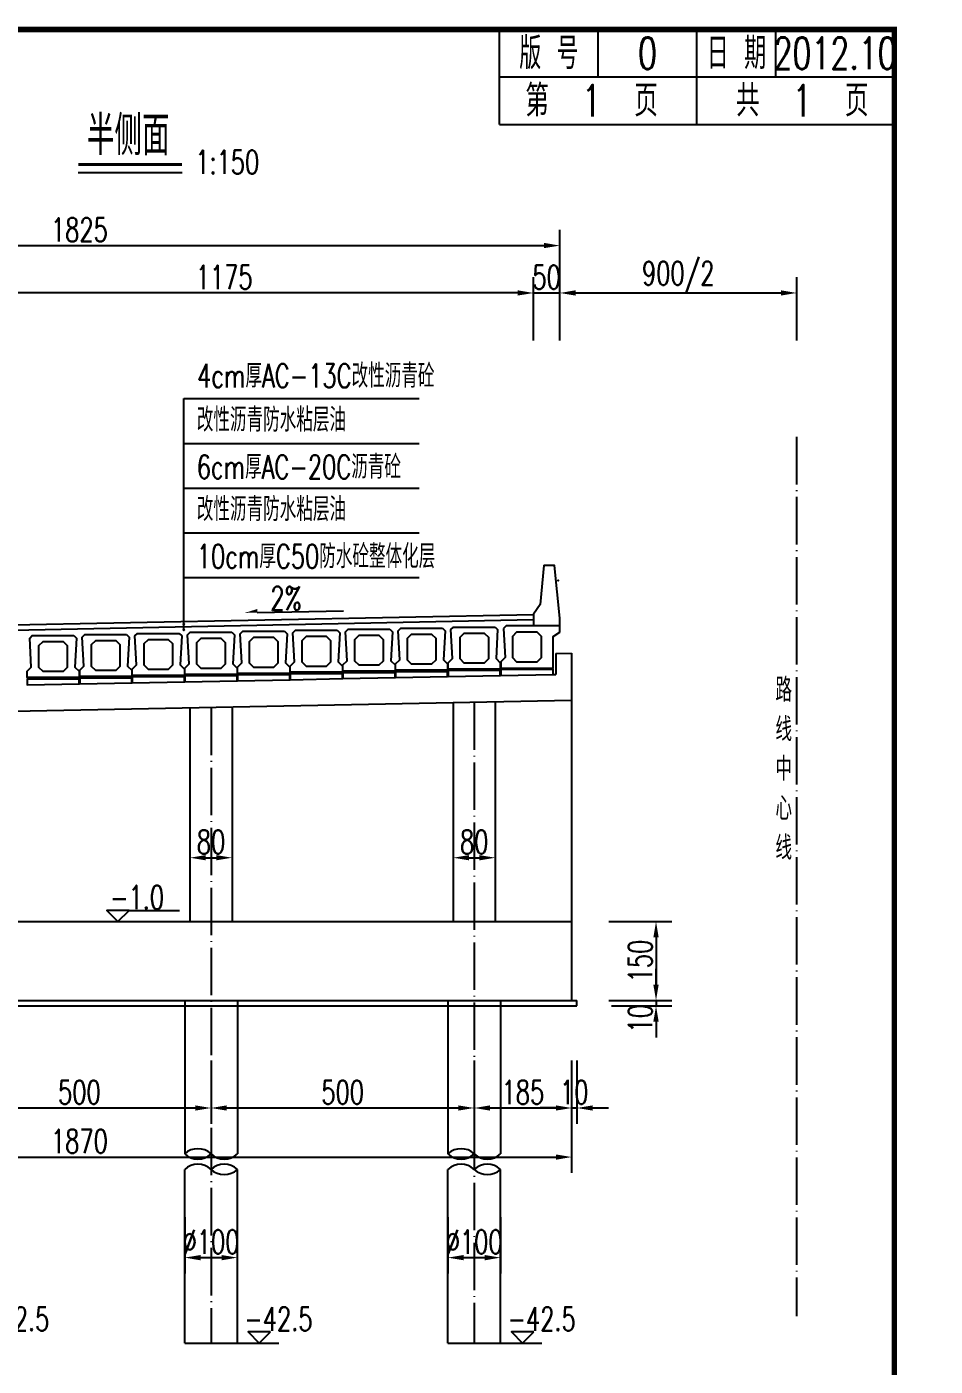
# Model space of a CAD drawing. Header units: millimetres. Extents: x -51 to 12129, y -1309 to -715.
# Drawn here: x 249.5 to 364.5, y -1190.9 to -1021.3 of the extents above; entities that cross this region are included whole.
import ezdxf
from ezdxf.enums import TextEntityAlignment as Align

# ---------------------------------------------------------------- set-up
doc = ezdxf.new("R2010")
doc.units = ezdxf.units.MM
doc.header["$LTSCALE"] = 0.25
doc.linetypes.add('ACAD_ISO04W100', pattern=[30, 24, -3, 0, -3])
for name, color, linetype in [('YOLLOW', 7, 'Continuous'), ('中心线', 3, 'ACAD_ISO04W100'), ('尺寸标注', 2, 'Continuous'), ('文字', 7, 'Continuous'), ('标注', 4, 'Continuous'), ('次轮廓线', 7, 'Continuous'), ('轮廓线', 1, 'Continuous')]:
    doc.layers.add(name, color=color, linetype=linetype)
doc.styles.get("Standard").update_dxf_attribs({"font": 'simplex1.shx', "width": 0.7, "bigfont": 'hztxt.shx'})
doc.dimstyles.new('比例1：150', dxfattribs={"dimtxt": 3, "dimasz": 2, "dimexe": 2, "dimexo": 1, "dimgap": 0.5, "dimtad": 1, "dimlfac": 15, "dimzin": 13, "dimdsep": 46, "dimtxsty": 'Standard', "dimcen": -0.09, "dimclrd": 256, "dimclre": 256, "dimclrt": 7, "dimaunit": 1, "dimadec": 0, "dimazin": 2, "dimtfac": 0.0005, "dimtix": 1, "dimtmove": 2, "dimatfit": 3, "dimfxl": 0, "dimtolj": 1, "dimtzin": 13, "dimarcsym": 0})
doc.dimstyles.new('比例1：200', dxfattribs={"dimtxt": 3, "dimasz": 2, "dimexe": 2, "dimexo": 1, "dimgap": 0.5, "dimtad": 1, "dimlfac": 20, "dimzin": 13, "dimdsep": 46, "dimtxsty": 'Standard', "dimcen": -0.09, "dimclrd": 256, "dimclre": 256, "dimclrt": 7, "dimaunit": 1, "dimadec": 0, "dimazin": 2, "dimtfac": 0.0005, "dimtix": 1, "dimtmove": 2, "dimatfit": 3, "dimfxl": 0, "dimtolj": 1, "dimtzin": 13, "dimarcsym": 0})

# ---------------------------------------------------------------- blocks, each defined once
blk = doc.blocks.new('*D1227')
at = {"layer": 'Defpoints', "color": 0}
for p in [(321.84, -1134.57), (321.84, -1144.57), (329.15, -1144.57)]:
    blk.add_point(p, dxfattribs=at)
at = {"layer": '标注', "lineweight": -2}
for p, q in [((323.15, -1134.57), (331.15, -1134.57)), ((329.15, -1136.57), (329.15, -1142.57)), ((323.15, -1144.57), (331.15, -1144.57))]:
    blk.add_line(p, q, dxfattribs=at)
at = {"layer": '标注'}
for points in [[(328.81, -1136.57), (329.48, -1136.57), (329.15, -1134.57)], [(328.81, -1142.57), (329.48, -1142.57), (329.15, -1144.57)]]:
    blk.add_solid(points, dxfattribs=at)
at = {"layer": '标注', "color": 7, "insert": (327.15, -1139.57), "char_height": 3, "attachment_point": 5, "rotation": 90}
blk.add_mtext('\\A1;150', dxfattribs=at)
blk = doc.blocks.new('*D1228')
at = {"layer": 'Defpoints', "color": 0}
for p in [(322.51, -1144.57), (322.51, -1145.23), (329.15, -1145.23)]:
    blk.add_point(p, dxfattribs=at)
at = {"layer": '标注', "lineweight": -2}
for p, q in [((329.15, -1142.57), (329.15, -1140.57)), ((323.51, -1144.57), (331.15, -1144.57)), ((323.51, -1145.23), (331.15, -1145.23)), ((329.15, -1144.57), (329.15, -1145.23)), ((329.15, -1147.23), (329.15, -1149.23))]:
    blk.add_line(p, q, dxfattribs=at)
at = {"layer": '标注'}
for points in [[(328.81, -1142.57), (329.48, -1142.57), (329.15, -1144.57)], [(328.81, -1147.23), (329.48, -1147.23), (329.15, -1145.23)]]:
    blk.add_solid(points, dxfattribs=at)
at = {"layer": '标注', "color": 7, "insert": (327.15, -1146.83), "char_height": 3, "attachment_point": 5, "rotation": 90}
blk.add_mtext('\\A1;10', dxfattribs=at)
blk = doc.blocks.new('*D1229')
at = {"layer": 'Defpoints', "color": 0}
for p in [(316.96, -1049), (316.96, -1070.81), (195.29, -1071.66)]:
    blk.add_point(p, dxfattribs=at)
at = {"layer": '标注', "lineweight": -2}
for p, q in [((195.29, -1055), (195.29, -1047)), ((316.96, -1055), (316.96, -1047)), ((197.29, -1049), (314.96, -1049))]:
    blk.add_line(p, q, dxfattribs=at)
at = {"layer": '标注'}
for points in [[(197.29, -1048.66), (197.29, -1049.33), (195.29, -1049)], [(314.96, -1048.66), (314.96, -1049.33), (316.96, -1049)]]:
    blk.add_solid(points, dxfattribs=at)
at = {"layer": '标注', "color": 7, "insert": (256.12, -1047), "char_height": 3, "attachment_point": 5}
blk.add_mtext('\\A1;1825', dxfattribs=at)
blk = doc.blocks.new('*D1233')
at = {"layer": 'Defpoints', "color": 0}
for p in [(235.29, -1055), (235.29, -1071.03), (313.62, -1071.03)]:
    blk.add_point(p, dxfattribs=at)
at = {"layer": '标注', "lineweight": -2}
for p, q in [((235.29, -1061), (235.29, -1053)), ((313.62, -1061), (313.62, -1053)), ((311.62, -1055), (237.29, -1055))]:
    blk.add_line(p, q, dxfattribs=at)
at = {"layer": '标注'}
for points in [[(237.29, -1054.66), (237.29, -1055.33), (235.29, -1055)], [(311.62, -1054.66), (311.62, -1055.33), (313.62, -1055)]]:
    blk.add_solid(points, dxfattribs=at)
at = {"layer": '标注', "color": 7, "insert": (274.46, -1053), "char_height": 3, "attachment_point": 5}
blk.add_mtext('\\A1;1175', dxfattribs=at)
blk = doc.blocks.new('*D1234')
at = {"layer": 'Defpoints', "color": 0}
for p in [(316.96, -1055), (313.62, -1070.27), (316.96, -1070.31)]:
    blk.add_point(p, dxfattribs=at)
at = {"layer": '标注', "lineweight": -2}
for p, q in [((313.62, -1061), (313.62, -1053)), ((316.96, -1061), (316.96, -1053)), ((311.62, -1055), (309.62, -1055)), ((313.62, -1055), (316.96, -1055)), ((318.96, -1055), (320.96, -1055))]:
    blk.add_line(p, q, dxfattribs=at)
at = {"layer": '标注'}
for points in [[(311.62, -1054.66), (311.62, -1055.33), (313.62, -1055)], [(318.96, -1054.66), (318.96, -1055.33), (316.96, -1055)]]:
    blk.add_solid(points, dxfattribs=at)
at = {"layer": '标注', "color": 7, "insert": (315.29, -1053), "char_height": 3, "attachment_point": 5}
blk.add_mtext('\\A1;50', dxfattribs=at)
blk = doc.blocks.new('*D1235')
at = {"layer": 'Defpoints', "color": 0}
for p in [(346.96, -1055), (316.96, -1070.81), (346.96, -1070.81)]:
    blk.add_point(p, dxfattribs=at)
at = {"layer": '标注', "lineweight": -2}
for p, q in [((316.96, -1061), (316.96, -1053)), ((346.96, -1061), (346.96, -1053)), ((318.96, -1055), (344.96, -1055))]:
    blk.add_line(p, q, dxfattribs=at)
at = {"layer": '标注'}
for points in [[(318.96, -1054.66), (318.96, -1055.33), (316.96, -1055)], [(344.96, -1054.66), (344.96, -1055.33), (346.96, -1055)]]:
    blk.add_solid(points, dxfattribs=at)
at = {"layer": '标注', "color": 7, "insert": (331.96, -1053), "char_height": 3, "attachment_point": 5}
blk.add_mtext('\\A1;900/2', dxfattribs=at)
blk = doc.blocks.new('*D1238')
at = {"layer": 'Defpoints', "color": 0}
for p in [(269.46, -1170.99), (276.12, -1170.99), (276.12, -1177.11)]:
    blk.add_point(p, dxfattribs=at)
at = {"layer": '标注', "lineweight": -2}
for p, q in [((269.46, -1171.99), (269.46, -1179.11)), ((276.12, -1171.99), (276.12, -1179.11)), ((271.46, -1177.11), (274.12, -1177.11))]:
    blk.add_line(p, q, dxfattribs=at)
at = {"layer": '标注'}
for points in [[(271.46, -1176.78), (271.46, -1177.45), (269.46, -1177.11)], [(274.12, -1176.78), (274.12, -1177.45), (276.12, -1177.11)]]:
    blk.add_solid(points, dxfattribs=at)
at = {"layer": '标注', "color": 7, "insert": (272.79, -1175.11), "char_height": 3, "attachment_point": 5}
blk.add_mtext('\\A1;%%C100', dxfattribs=at)
blk = doc.blocks.new('*D1239')
at = {"layer": 'Defpoints', "color": 0}
for p in [(302.79, -1170.99), (309.46, -1170.99), (309.46, -1177.11)]:
    blk.add_point(p, dxfattribs=at)
at = {"layer": '标注', "lineweight": -2}
for p, q in [((302.79, -1171.99), (302.79, -1179.11)), ((309.46, -1171.99), (309.46, -1179.11)), ((304.79, -1177.11), (307.46, -1177.11))]:
    blk.add_line(p, q, dxfattribs=at)
at = {"layer": '标注'}
for points in [[(304.79, -1176.78), (304.79, -1177.45), (302.79, -1177.11)], [(307.46, -1176.78), (307.46, -1177.45), (309.46, -1177.11)]]:
    blk.add_solid(points, dxfattribs=at)
at = {"layer": '标注', "color": 7, "insert": (306.12, -1175.11), "char_height": 3, "attachment_point": 5}
blk.add_mtext('\\A1;%%C100', dxfattribs=at)
blk = doc.blocks.new('*D1241')
at = {"layer": 'Defpoints', "color": 0}
for p in [(193.79, -1144.57), (318.46, -1144.57), (318.46, -1164.38)]:
    blk.add_point(p, dxfattribs=at)
at = {"layer": '标注', "lineweight": -2}
for p, q in [((193.79, -1158.38), (193.79, -1166.38)), ((318.46, -1158.38), (318.46, -1166.38)), ((195.79, -1164.38), (316.46, -1164.38))]:
    blk.add_line(p, q, dxfattribs=at)
at = {"layer": '标注'}
for points in [[(195.79, -1164.05), (195.79, -1164.72), (193.79, -1164.38)], [(316.46, -1164.05), (316.46, -1164.72), (318.46, -1164.38)]]:
    blk.add_solid(points, dxfattribs=at)
at = {"layer": '标注', "color": 7, "insert": (256.12, -1162.38), "char_height": 3, "attachment_point": 5}
blk.add_mtext('\\A1;1870', dxfattribs=at)
blk = doc.blocks.new('*D1264')
at = {"layer": 'Defpoints', "color": 0}
for p in [(239.46, -1145.23), (272.79, -1145.23), (272.79, -1158.17)]:
    blk.add_point(p, dxfattribs=at)
at = {"layer": '标注', "lineweight": -2}
for p, q in [((239.46, -1152.17), (239.46, -1160.17)), ((272.79, -1152.17), (272.79, -1160.17)), ((241.46, -1158.17), (270.79, -1158.17))]:
    blk.add_line(p, q, dxfattribs=at)
at = {"layer": '标注'}
for points in [[(241.46, -1157.84), (241.46, -1158.5), (239.46, -1158.17)], [(270.79, -1157.84), (270.79, -1158.5), (272.79, -1158.17)]]:
    blk.add_solid(points, dxfattribs=at)
at = {"layer": '标注', "color": 7, "insert": (256.12, -1156.17), "char_height": 3, "attachment_point": 5}
blk.add_mtext('\\A1;500', dxfattribs=at)
blk = doc.blocks.new('*D1265')
at = {"layer": 'Defpoints', "color": 0}
for p in [(306.12, -1106.83), (272.79, -1145.23), (306.12, -1158.17)]:
    blk.add_point(p, dxfattribs=at)
at = {"layer": '标注', "lineweight": -2}
for p, q in [((272.79, -1152.17), (272.79, -1160.17)), ((306.12, -1152.17), (306.12, -1160.17)), ((274.79, -1158.17), (304.12, -1158.17))]:
    blk.add_line(p, q, dxfattribs=at)
at = {"layer": '标注'}
for points in [[(274.79, -1157.84), (274.79, -1158.5), (272.79, -1158.17)], [(304.12, -1157.84), (304.12, -1158.5), (306.12, -1158.17)]]:
    blk.add_solid(points, dxfattribs=at)
at = {"layer": '标注', "color": 7, "insert": (289.46, -1156.17), "char_height": 3, "attachment_point": 5}
blk.add_mtext('\\A1;500', dxfattribs=at)
blk = doc.blocks.new('*D1266')
at = {"layer": 'Defpoints', "color": 0}
for p in [(306.12, -1106.83), (318.46, -1144.57), (318.46, -1158.17)]:
    blk.add_point(p, dxfattribs=at)
at = {"layer": '标注', "lineweight": -2}
for p, q in [((306.12, -1152.17), (306.12, -1160.17)), ((318.46, -1152.17), (318.46, -1160.17)), ((308.12, -1158.17), (316.46, -1158.17))]:
    blk.add_line(p, q, dxfattribs=at)
at = {"layer": '标注'}
for points in [[(308.12, -1157.84), (308.12, -1158.5), (306.12, -1158.17)], [(316.46, -1157.84), (316.46, -1158.5), (318.46, -1158.17)]]:
    blk.add_solid(points, dxfattribs=at)
at = {"layer": '标注', "color": 7, "insert": (312.29, -1156.17), "char_height": 3, "attachment_point": 5}
blk.add_mtext('\\A1;185', dxfattribs=at)
blk = doc.blocks.new('*D1267')
at = {"layer": 'Defpoints', "color": 0}
for p in [(318.46, -1144.57), (319.12, -1144.57), (319.12, -1158.17)]:
    blk.add_point(p, dxfattribs=at)
at = {"layer": '标注', "lineweight": -2}
for p, q in [((318.46, -1152.17), (318.46, -1160.17)), ((319.12, -1152.17), (319.12, -1160.17)), ((316.46, -1158.17), (314.46, -1158.17)), ((318.46, -1158.17), (319.12, -1158.17)), ((321.12, -1158.17), (323.12, -1158.17))]:
    blk.add_line(p, q, dxfattribs=at)
at = {"layer": '标注'}
for points in [[(316.46, -1157.84), (316.46, -1158.5), (318.46, -1158.17)], [(321.12, -1157.84), (321.12, -1158.5), (319.12, -1158.17)]]:
    blk.add_solid(points, dxfattribs=at)
at = {"layer": '标注', "color": 7, "insert": (318.79, -1156.17), "char_height": 3, "attachment_point": 5}
blk.add_mtext('\\A1;10', dxfattribs=at)
blk = doc.blocks.new('*D1285')
at = {"layer": 'Defpoints', "color": 0}
for p in [(45.38, -1105.89), (54.66, -1106.39), (465.38, -1106.39)]:
    blk.add_point(p, dxfattribs=at)
at = {"layer": '标注', "lineweight": -2}
for p, q in [((54.66, -1103.89), (54.66, -1101.89)), ((48.66, -1105.89), (56.66, -1105.89)), ((60.66, -1106.39), (52.66, -1106.39)), ((54.66, -1105.89), (54.66, -1106.39)), ((54.66, -1108.39), (54.66, -1110.39))]:
    blk.add_line(p, q, dxfattribs=at)
at = {"layer": '标注'}
for points in [[(54.33, -1103.89), (55, -1103.89), (54.66, -1105.89)], [(54.33, -1108.39), (55, -1108.39), (54.66, -1106.39)]]:
    blk.add_solid(points, dxfattribs=at)
at = {"layer": '标注', "color": 7, "insert": (52.66, -1106.14), "char_height": 3, "attachment_point": 5, "rotation": 90}
blk.add_mtext('\\A1;10', dxfattribs=at)
blk = doc.blocks.new('*D1824')
at = {"layer": 'Defpoints', "color": 0}
for p in [(270.12, -1121.71), (275.46, -1121.71), (275.46, -1126.49)]:
    blk.add_point(p, dxfattribs=at)
at = {"layer": '标注', "lineweight": -2}
for p, q in [((270.12, -1122.71), (270.12, -1128.49)), ((275.46, -1122.71), (275.46, -1128.49)), ((272.12, -1126.49), (273.46, -1126.49))]:
    blk.add_line(p, q, dxfattribs=at)
at = {"layer": '标注'}
for points in [[(272.12, -1126.16), (272.12, -1126.82), (270.12, -1126.49)], [(273.46, -1126.16), (273.46, -1126.82), (275.46, -1126.49)]]:
    blk.add_solid(points, dxfattribs=at)
at = {"layer": '标注', "color": 7, "insert": (272.79, -1124.49), "char_height": 3, "attachment_point": 5}
blk.add_mtext('\\A1;80', dxfattribs=at)
blk = doc.blocks.new('*D1825')
at = {"layer": 'Defpoints', "color": 0}
for p in [(303.46, -1121.71), (308.79, -1121.71), (308.79, -1126.49)]:
    blk.add_point(p, dxfattribs=at)
at = {"layer": '标注', "lineweight": -2}
for p, q in [((303.46, -1122.71), (303.46, -1128.49)), ((308.79, -1122.71), (308.79, -1128.49)), ((305.46, -1126.49), (306.79, -1126.49))]:
    blk.add_line(p, q, dxfattribs=at)
at = {"layer": '标注'}
for points in [[(305.46, -1126.16), (305.46, -1126.82), (303.46, -1126.49)], [(306.79, -1126.16), (306.79, -1126.82), (308.79, -1126.49)]]:
    blk.add_solid(points, dxfattribs=at)
at = {"layer": '标注', "color": 7, "insert": (306.12, -1124.49), "char_height": 3, "attachment_point": 5}
blk.add_mtext('\\A1;80', dxfattribs=at)
blk = doc.blocks.new('series')
at = {"width": 0.75}
for tag, height, p in [('页码', 4, (-35, -19)), ('图名', 5, (-220, -282)), ('图号', 5, (-20, -282))]:
    blk.add_attdef(tag, text='', height=height, dxfattribs=at).set_placement(p, align=Align.MIDDLE_CENTER)

msp = doc.modelspace()

# ---------------------------------------------------------------- linework, layer by layer
msp.add_line((262.4162, -1133.15353), (268.80114, -1133.15353))
at = {"const_width": 0.7}
msp.add_lwpolyline([(359.33091, -1021.65472), (-20.66909, -1021.65472), (-20.66909, -1298.65472), (359.33091, -1298.65472), (359.33091, -1021.65472)], dxfattribs=at)
msp.add_point((316.76706, -1091.38179))
at = {"layer": 'YOLLOW', "color": 0}
msp.add_line((269.35928, -1097.65914), (269.35928, -1068.37178), dxfattribs=at)
at = {"layer": '中心线'}
for p, q in [((346.95718, -1073.22384), (346.95718, -1184.53586)), ((306.12388, -1106.82569), (306.12388, -1187.93434)), ((272.79055, -1107.49068), (272.79055, -1187.93434))]:
    msp.add_line(p, q, dxfattribs=at)
at = {"layer": '尺寸标注', "color": 7, "linetype": 'Continuous'}
for p, q in [((269.35928, -1068.37178), (299.14584, -1068.37178)), ((269.35928, -1074.03361), (299.14584, -1074.03361)), ((269.35928, -1079.69544), (299.14584, -1079.69544)), ((269.35928, -1085.35727), (299.14584, -1085.35727)), ((269.35928, -1091.01911), (299.14584, -1091.01911))]:
    msp.add_line(p, q, dxfattribs=at)
at = {"layer": '尺寸标注', "color": 1, "linetype": 'Continuous'}
for centre in [(269.35928, -1096.93842), (269.35928, -1097.65914)]:
    msp.add_circle(centre, 0.06338, dxfattribs=at)
at = {"layer": '文字'}
msp.add_line((255.97114, -1039.7366), (269.12876, -1039.7366), dxfattribs=at)
at = {"layer": '文字', "ltscale": 10}
msp.add_line((278.65046, -1095.44931, -0.05458), (289.5584, -1095.25673, -0.05458), dxfattribs=at)
at = {"layer": '文字', "const_width": 0.4}
msp.add_lwpolyline([(255.97114, -1038.7366), (269.12876, -1038.7366)], dxfattribs=at)
at = {"layer": '文字', "ltscale": 10}
msp.add_solid([(277.04939, -1095.5015, -0.05458), (278.64293, -1095.00611, -0.05458), (278.65046, -1095.44931, -0.05458)], dxfattribs=at)
at = {"layer": '标注'}
for p, q in [((276.12388, -1187.93434), (281.37335, -1187.93434)), ((309.45722, -1187.93434), (314.70668, -1187.93434))]:
    msp.add_line(p, q, dxfattribs=at)
for centre, start, end in [((271.12388, -1165.76879), 47.0529015, 132.9470985), ((271.12388, -1162.18761), 227.0529015, 312.9470985), ((274.45722, -1162.18761), 227.0529015, 312.9470985), ((304.45722, -1165.76879), 47.0529015, 132.9470985), ((304.45722, -1162.18761), 227.0529015, 312.9470985), ((307.79055, -1162.18761), 227.0529015, 312.9470985), ((271.12388, -1167.7348), 47.0529015, 132.9470985), ((274.45722, -1167.7348), 47.0529015, 132.9470985), ((274.45722, -1164.15362), 227.0529015, 312.9470985), ((304.45722, -1167.7348), 47.0529015, 132.9470985), ((307.79055, -1167.7348), 47.0529015, 132.9470985), ((307.79055, -1164.15362), 227.0529015, 312.9470985)]:
    msp.add_arc(centre, 2.44622, start, end, dxfattribs=at)
at = {"layer": '次轮廓线'}
for p, q in [((309.33091, -1033.65472), (309.33091, -1021.65472)), ((321.83091, -1027.65472), (321.83091, -1021.65472)), ((334.33091, -1027.65472), (334.33091, -1021.65472)), ((344.33091, -1027.65472), (344.33091, -1021.65472)), ((309.33091, -1027.65472), (359.33091, -1027.65472)), ((334.33091, -1033.65472), (334.33091, -1027.65472)), ((309.33091, -1033.65472), (359.33091, -1033.65472))]:
    msp.add_line(p, q, dxfattribs=at)
for points in [[(255.42388, -1098.35317), (255.75722, -1098.6865), (255.55722, -1102.35316), (256.09055, -1102.8865), (256.09055, -1103.68649), (249.49056, -1103.6865), (249.49056, -1102.8865), (250.02389, -1102.35317), (249.82389, -1098.6865), (250.15721, -1098.35317)], [(262.09055, -1098.21983), (262.42388, -1098.55317), (262.22388, -1102.21983), (262.75721, -1102.75317), (262.75721, -1103.55316), (256.15722, -1103.55317), (256.15722, -1102.75317), (256.69055, -1102.21983), (256.49055, -1098.55317), (256.82387, -1098.21983)], [(268.75721, -1098.0865), (269.09054, -1098.41983), (268.89054, -1102.08649), (269.42388, -1102.61983), (269.42388, -1103.41983), (262.82388, -1103.41983), (262.82388, -1102.61983), (263.35722, -1102.0865), (263.15721, -1098.41983), (263.49054, -1098.0865)], [(275.42387, -1097.95317), (275.75721, -1098.2865), (275.5572, -1101.95316), (276.09054, -1102.4865), (276.09054, -1103.28649), (269.49054, -1103.2865), (269.49054, -1102.4865), (270.02388, -1101.95317), (269.82388, -1098.2865), (270.1572, -1097.95317)], [(282.09053, -1097.81983), (282.42387, -1098.15317), (282.22387, -1101.81983), (282.7572, -1102.35317), (282.7572, -1103.15316), (276.15721, -1103.15317), (276.15721, -1102.35317), (276.69054, -1101.81983), (276.49054, -1098.15317), (276.82386, -1097.81983)], [(288.7572, -1097.6865), (289.09053, -1098.01983), (288.89053, -1101.68649), (289.42386, -1102.21983), (289.42386, -1103.01983), (282.82387, -1103.01983), (282.82387, -1102.21983), (283.3572, -1101.6865), (283.1572, -1098.01983), (283.49052, -1097.6865)], [(295.42386, -1097.55317), (295.75719, -1097.8865), (295.55719, -1101.55316), (296.09053, -1102.0865), (296.09053, -1102.88649), (289.49053, -1102.8865), (289.49053, -1102.0865), (290.02387, -1101.55317), (289.82386, -1097.8865), (290.15719, -1097.55317)], [(302.09052, -1097.41983), (302.42386, -1097.75317), (302.22385, -1101.41983), (302.75719, -1101.95317), (302.75719, -1102.75316), (296.15719, -1102.75317), (296.15719, -1101.95317), (296.69053, -1101.41983), (296.49053, -1097.75317), (296.82385, -1097.41983)], [(308.75719, -1097.2865), (309.09052, -1097.61983), (308.89052, -1101.28649), (309.42385, -1101.81983), (309.42385, -1102.61983), (302.82386, -1102.61983), (302.82386, -1101.81983), (303.35719, -1101.2865), (303.15719, -1097.61983), (303.49051, -1097.2865)], [(309.82385, -1097.4865), (310.02385, -1101.15317), (309.49052, -1101.6865), (309.49052, -1102.4865), (316.12385, -1102.4865), (316.12385, -1098.4865), (316.95718, -1097.95316), (316.95718, -1097.15316), (310.15719, -1097.15316)], [(262.4162, -1133.15353), (259.58778, -1133.15353), (261.00199, -1134.56774)], [(280.32041, -1186.52013), (277.49198, -1186.52013), (278.90619, -1187.93434)], [(313.65374, -1186.52013), (310.82531, -1186.52013), (312.23953, -1187.93434)]]:
    msp.add_lwpolyline(points, close=True, dxfattribs=at)
for points in [[(278.15721, -1102.35317), (280.7572, -1102.35317), (281.29054, -1101.81983), (281.29054, -1099.15317), (280.7572, -1098.61983), (278.15721, -1098.61984), (277.62387, -1099.15317), (277.62387, -1101.81983), (278.15721, -1102.35317)], [(284.82387, -1102.21983), (287.42386, -1102.21983), (287.9572, -1101.6865), (287.9572, -1099.01983), (287.42386, -1098.4865), (284.82387, -1098.4865), (284.29053, -1099.01984), (284.29053, -1101.6865), (284.82387, -1102.21983)], [(291.49053, -1102.0865), (294.09053, -1102.0865), (294.62386, -1101.55317), (294.62386, -1098.8865), (294.09053, -1098.35316), (291.49053, -1098.35317), (290.9572, -1098.8865), (290.9572, -1101.55317), (291.49053, -1102.0865)], [(298.15719, -1101.95317), (300.75719, -1101.95317), (301.29052, -1101.41983), (301.29052, -1098.75317), (300.75719, -1098.21983), (298.15719, -1098.21984), (297.62386, -1098.75317), (297.62386, -1101.41983), (298.15719, -1101.95317)], [(304.82386, -1101.81983), (307.42385, -1101.81983), (307.95719, -1101.2865), (307.95719, -1098.61983), (307.42385, -1098.0865), (304.82386, -1098.0865), (304.29052, -1098.61984), (304.29052, -1101.2865), (304.82386, -1101.81983)], [(311.49052, -1101.6865), (314.09051, -1101.6865), (314.62385, -1101.15316), (314.62385, -1098.4865), (314.09051, -1097.95316), (311.49052, -1097.95316), (310.95718, -1098.4865), (310.95719, -1101.15316), (311.49052, -1101.6865)], [(251.49056, -1102.8865), (254.09055, -1102.8865), (254.62389, -1102.35317), (254.62389, -1099.6865), (254.09055, -1099.15316), (251.49056, -1099.15317), (250.95722, -1099.6865), (250.95722, -1102.35317), (251.49056, -1102.8865)], [(258.15722, -1102.75317), (260.75721, -1102.75317), (261.29055, -1102.21983), (261.29055, -1099.55317), (260.75721, -1099.01983), (258.15722, -1099.01984), (257.62388, -1099.55317), (257.62388, -1102.21983), (258.15722, -1102.75317)], [(264.82388, -1102.61983), (267.42388, -1102.61983), (267.95721, -1102.0865), (267.95721, -1099.41983), (267.42388, -1098.8865), (264.82388, -1098.8865), (264.29055, -1099.41984), (264.29055, -1102.0865), (264.82388, -1102.61983)], [(271.49054, -1102.4865), (274.09054, -1102.4865), (274.62387, -1101.95317), (274.62387, -1099.2865), (274.09054, -1098.75316), (271.49054, -1098.75317), (270.95721, -1099.2865), (270.95721, -1101.95317), (271.49054, -1102.4865)]]:
    msp.add_lwpolyline(points, dxfattribs=at)
at = {"layer": '轮廓线'}
for p, q in [((313.62385, -1096.39231), (197.95725, -1098.69983)), ((313.62385, -1095.72551), (235.29052, -1097.28824)), ((316.45718, -1100.62055), (318.45718, -1100.58065)), ((316.45718, -1100.62055), (316.45718, -1103.28052)), ((318.45718, -1100.58065), (318.45718, -1144.56774)), ((318.45718, -1100.58065), (318.45718, -1144.56774)), ((316.12385, -1103.28717), (316.45718, -1103.28052)), ((318.45718, -1106.57964), (193.79059, -1109.06671)), ((303.45722, -1106.86559), (303.45722, -1134.56774)), ((308.79055, -1106.78579), (308.79055, -1134.56774)), ((270.12388, -1107.53058), (270.12388, -1134.56774)), ((275.45722, -1107.45078), (275.45722, -1134.56774)), ((193.79059, -1134.56774), (318.45718, -1134.56774)), ((193.12392, -1144.56774), (319.12385, -1144.56774)), ((193.12392, -1145.23441), (319.12385, -1145.23441)), ((269.45722, -1144.56774), (269.45722, -1163.9782)), ((276.12388, -1144.56774), (276.12388, -1163.9782)), ((302.79055, -1144.56774), (302.79055, -1163.9782)), ((309.45722, -1144.56774), (309.45722, -1163.9782)), ((319.12385, -1145.23441), (319.12385, -1144.56774)), ((269.45722, -1187.93434), (269.45722, -1165.94421)), ((276.12388, -1187.93434), (276.12388, -1165.94421)), ((302.79055, -1187.93434), (302.79055, -1165.94421)), ((309.45722, -1187.93434), (309.45722, -1165.94421)), ((269.45722, -1187.93434), (276.12388, -1187.93434)), ((302.79055, -1187.93434), (309.45722, -1187.93434))]:
    msp.add_line(p, q, dxfattribs=at)
msp.add_lwpolyline([(316.95718, -1097.15316), (316.95718, -1096.15298), (316.29352, -1089.51633, 0.385313586), (316.26035, -1089.48631), (314.98733, -1089.48631, 0.385122823), (314.95416, -1089.5163), (314.45718, -1094.45298), (313.62385, -1095.65298), (313.62385, -1097.0865)], format="xyb", dxfattribs=at)
for points in [[(250.45722, -1103.6865), (251.79055, -1103.6865), (251.79055, -1103.87317), (250.45722, -1103.87317)], [(253.79055, -1103.6865), (255.12389, -1103.6865), (255.12389, -1103.87316), (253.79055, -1103.87316)], [(262.75721, -1104.35383), (262.75721, -1103.73983), (256.15722, -1103.73983), (256.15722, -1104.48583)], [(257.12388, -1103.55317), (258.45722, -1103.55317), (258.45722, -1103.73983), (257.12388, -1103.73983)], [(260.45722, -1103.55316), (261.79055, -1103.55316), (261.79055, -1103.73983), (260.45722, -1103.73983)], [(269.42388, -1104.2205), (269.42388, -1103.6065), (262.82388, -1103.6065), (262.82388, -1104.3525)], [(263.79055, -1103.41983), (265.12388, -1103.41983), (265.12388, -1103.6065), (263.79055, -1103.6065)], [(267.12388, -1103.41983), (268.45721, -1103.41983), (268.45721, -1103.6065), (267.12388, -1103.6065)], [(276.09054, -1104.08717), (276.09054, -1103.47317), (269.49054, -1103.47317), (269.49054, -1104.21917)], [(270.45721, -1103.2865), (271.79054, -1103.2865), (271.79054, -1103.47317), (270.45721, -1103.47317)], [(273.79054, -1103.2865), (275.12387, -1103.2865), (275.12387, -1103.47316), (273.79054, -1103.47316)], [(282.7572, -1103.95383), (282.7572, -1103.33983), (276.15721, -1103.33983), (276.15721, -1104.08583)], [(277.12387, -1103.15317), (278.4572, -1103.15317), (278.4572, -1103.33983), (277.12387, -1103.33983)], [(280.4572, -1103.15316), (281.79054, -1103.15316), (281.79054, -1103.33983), (280.4572, -1103.33983)], [(289.42386, -1103.8205), (289.42386, -1103.2065), (282.82387, -1103.2065), (282.82387, -1103.9525)], [(283.79053, -1103.01983), (285.12387, -1103.01983), (285.12387, -1103.2065), (283.79053, -1103.2065)], [(287.12387, -1103.01983), (288.4572, -1103.01983), (288.4572, -1103.2065), (287.12387, -1103.2065)], [(296.09053, -1103.68717), (296.09053, -1103.07317), (289.49053, -1103.07317), (289.49053, -1103.81917)], [(290.4572, -1102.8865), (291.79053, -1102.8865), (291.79053, -1103.07317), (290.4572, -1103.07317)], [(293.79053, -1102.8865), (295.12386, -1102.8865), (295.12386, -1103.07316), (293.79053, -1103.07316)], [(302.75719, -1103.55383), (302.75719, -1102.93983), (296.15719, -1102.93983), (296.15719, -1103.68583)], [(297.12386, -1102.75317), (298.45719, -1102.75317), (298.45719, -1102.93983), (297.12386, -1102.93983)], [(300.45719, -1102.75316), (301.79052, -1102.75316), (301.79052, -1102.93983), (300.45719, -1102.93983)], [(309.42385, -1103.4205), (309.42385, -1102.8065), (302.82386, -1102.8065), (302.82386, -1103.5525)], [(303.79052, -1102.61983), (305.12385, -1102.61983), (305.12385, -1102.8065), (303.79052, -1102.8065)], [(307.12385, -1102.61983), (308.45719, -1102.61983), (308.45719, -1102.8065), (307.12385, -1102.8065)], [(310.47385, -1102.4865), (311.80718, -1102.4865), (311.80718, -1102.67317), (310.47385, -1102.67317)], [(313.80718, -1102.4865), (315.14052, -1102.4865), (315.14052, -1102.67316), (313.80718, -1102.67316)], [(256.09055, -1104.48717), (256.09055, -1103.87317), (249.49056, -1103.87317), (249.49056, -1104.61917)]]:
    msp.add_lwpolyline(points, close=True, dxfattribs=at)
msp.add_lwpolyline([(316.12385, -1103.28717), (316.12385, -1102.67317), (309.49052, -1102.67317), (309.49052, -1103.4195), (316.12385, -1103.28683)], dxfattribs=at)

# ---------------------------------------------------------------- block references
ref = msp.add_blockref('series', (369.33091, -1011.65472))
ref.add_attrib('页码', '第  1  页    共  1  页', dxfattribs={"height": 4, "width": 0.75}).set_placement((334.33091, -1030.65472), align=Align.MIDDLE_CENTER)

# ---------------------------------------------------------------- texts
at = {"insert": (344.26904, -1103.73266), "char_height": 3, "width": 1.5963739, "attachment_point": 1}
msp.add_mtext('路线中心线', dxfattribs=at)
at = {"layer": '尺寸标注', "color": 7, "linetype": 'Continuous', "width": 0.7}
for s, p in [('4cm厚AC-13C改性沥青砼', (271.03407, -1066.9842)), ('改性沥青防水粘层油', (270.98836, -1072.54925)), ('6cm厚AC-20C沥青砼', (270.98836, -1078.5146)), ('改性沥青防水粘层油', (270.98836, -1083.87292)), ('10cm厚C50防水砼整体化层', (270.98836, -1089.83826))]:
    msp.add_text(s, height=3, dxfattribs=at).set_placement(p)
at = {"layer": '文字', "width": 0.7}
for s, height, p in [('版 号', 4, (315.58091, -1024.65472)), ('日 期', 4, (339.33091, -1024.65472)), ('0', 4, (328.08091, -1024.65472)), ('2012.10', 4, (351.83091, -1024.65472)), ('半侧面', 5, (262.30583, -1035.06646)), ('1:150', 3, (274.84305, -1038.43751)), ('-1.0', 3, (263.4244, -1131.50373)), ('-42.5', 3, (247.99527, -1184.87033)), ('-42.5', 3, (281.3286, -1184.87033)), ('-42.5', 3, (314.66194, -1184.87033))]:
    msp.add_text(s, height=height, dxfattribs=at).set_placement(p, align=Align.MIDDLE_CENTER)
msp.add_text('2%', height=3, dxfattribs=at).set_placement((280.30604, -1095.16556))

# ---------------------------------------------------------------- dimensions: what is measured, and where the dimension line sits
at = {"layer": '标注'}
for base, p1, p2, picture, middle in [((316.95718, -1048.99672), (195.29032, -1071.65667), (316.95718, -1070.81413), '*D1229', (256.12375, -1046.99672)), ((235.29052, -1054.99672), (313.62385, -1071.03242), (235.29052, -1071.03242), '*D1233', (274.45718, -1052.99672)), ((316.95718, -1054.99672), (313.62385, -1070.27253), (316.95718, -1070.31404), '*D1234', (315.29052, -1052.99672)), ((306.12388, -1158.16971), (272.79055, -1145.23441), (306.12388, -1106.82569), '*D1265', (289.45722, -1156.16971)), ((318.45718, -1158.16971), (306.12388, -1106.82569), (318.45718, -1144.56774), '*D1266', (312.29053, -1156.16971)), ((275.45722, -1126.49041), (270.12388, -1121.71415), (275.45722, -1121.71415), '*D1824', (272.79055, -1124.49041)), ((308.79055, -1126.49041), (303.45722, -1121.71415), (308.79055, -1121.71415), '*D1825', (306.12388, -1124.49041)), ((318.45718, -1164.38169), (193.79059, -1144.56774), (318.45718, -1144.56774), '*D1241', (256.12388, -1162.38169)), ((272.79055, -1158.16971), (239.45722, -1145.23441), (272.79055, -1145.23441), '*D1264', (256.12388, -1156.16971)), ((319.12385, -1158.16971), (318.45718, -1144.56774), (319.12385, -1144.56774), '*D1267', (318.79051, -1156.16971))]:
    dim = msp.add_linear_dim(base=base, p1=p1, p2=p2, dimstyle='比例1：150', dxfattribs=at)
    dim.commit()
    dim.dimension.update_dxf_attribs({"geometry": picture, "text_midpoint": middle})
for base, p1, p2, text, picture, middle in [((346.95718, -1054.99672), (316.95718, -1070.81413), (346.95718, -1070.81413), '900/2', '*D1235', (331.95718, -1052.99672)), ((276.12388, -1177.1142), (269.45722, -1170.9921), (276.12388, -1170.9921), '%%C100', '*D1238', (272.79055, -1175.1142)), ((309.45722, -1177.1142), (302.79055, -1170.9921), (309.45722, -1170.9921), '%%C100', '*D1239', (306.12388, -1175.1142))]:
    dim = msp.add_linear_dim(base=base, p1=p1, p2=p2, text=text, dimstyle='比例1：150', dxfattribs=at)
    dim.commit()
    dim.dimension.update_dxf_attribs({"geometry": picture, "text_midpoint": middle})
for base, p1, p2, dimstyle, picture, middle in [((54.66243, -1106.39042), (45.37687, -1105.89042), (465.37687, -1106.39042), '比例1：200', '*D1285', (52.66243, -1106.14042)), ((329.14602, -1144.56774), (321.84177, -1134.56774), (321.84177, -1144.56774), '比例1：150', '*D1227', (327.14602, -1139.56774))]:
    dim = msp.add_linear_dim(base=base, p1=p1, p2=p2, angle=90, dimstyle=dimstyle, dxfattribs=at)
    dim.commit()
    dim.dimension.update_dxf_attribs({"geometry": picture, "text_midpoint": middle})
dim = msp.add_linear_dim(base=(329.14602, -1145.23441), p1=(322.50844, -1144.56774), p2=(322.50844, -1145.23441), angle=90, dimstyle='比例1：150', dxfattribs=at)
dim.commit()
dim.dimension.update_dxf_attribs({"geometry": '*D1228', "text_midpoint": (327.14602, -1146.83003), "dimtype": 160})

doc.saveas('drawing.dxf')
